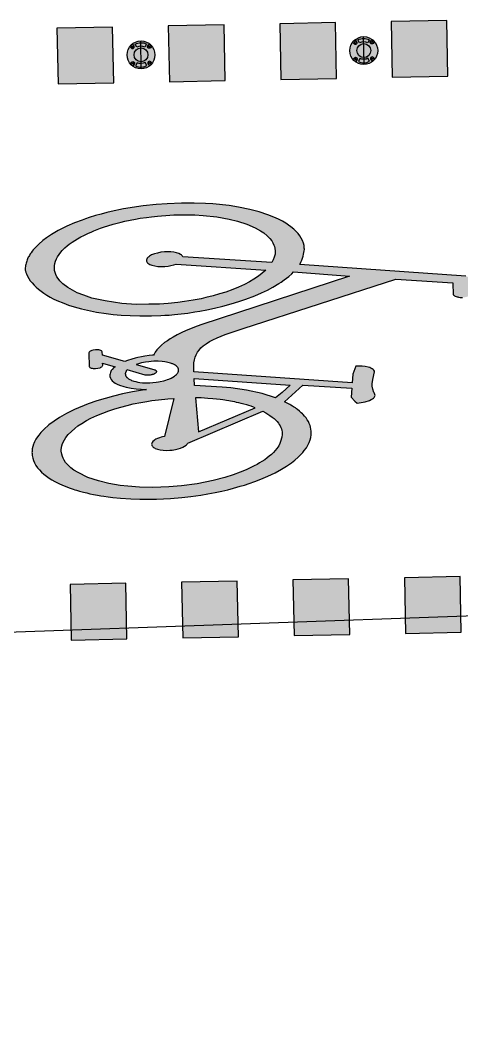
# Model space of a CAD drawing. Header units: metres. Extents: x 668617 to 675126, y 2286318 to 2293677.
# Drawn here: x 669491 to 669494.17, y 2287208.09 to 2287215.41 of the extents above; entities that cross this region are included whole.
import ezdxf

# ---------------------------------------------------------------- set-up
doc = ezdxf.new("R2010")
doc.units = ezdxf.units.M
doc.header["$MEASUREMENT"] = 0
for name, color, linetype in [('DMTG-B-CuadrosVerdes', 94, 'Continuous'), ('DMTG-M-VIALETON', 92, 'Continuous'), ('DMTG-PB-BANQUETAS', 251, 'Continuous'), ('DMTG-SH-SOLO BUS BICI', 252, 'Continuous')]:
    doc.layers.add(name, color=color, linetype=linetype)

# ---------------------------------------------------------------- blocks, each defined once
blk = doc.blocks.new('*U137')
h = blk.add_hatch(color=256)
h.dxf.hatch_style = 1
h.paths.add_polyline_path([(4.7846, 3.9931), (5.1846, 3.9931), (5.1846, 4.3931), (4.7846, 4.3931)])
h = blk.add_hatch(color=256)
h.dxf.hatch_style = 1
h.paths.add_polyline_path([(4.7846, 3.9931), (5.1846, 3.9931), (5.1846, 4.3931), (4.7846, 4.3931)])
h = blk.add_hatch(color=256)
h.dxf.hatch_style = 1
h.paths.add_polyline_path([(5.5846, 3.9931), (5.9846, 3.9931), (5.9846, 4.3931), (5.5846, 4.3931)])
h = blk.add_hatch(color=256)
h.dxf.hatch_style = 1
h.paths.add_polyline_path([(5.5846, 3.9931), (5.9846, 3.9931), (5.9846, 4.3931), (5.5846, 4.3931)])
h = blk.add_hatch(color=256)
h.dxf.hatch_style = 1
h.paths.add_polyline_path([(6.3846, 3.9931), (6.7846, 3.9931), (6.7846, 4.3931), (6.3846, 4.3931)])
h = blk.add_hatch(color=256)
h.dxf.hatch_style = 1
h.paths.add_polyline_path([(6.3846, 3.9931), (6.7846, 3.9931), (6.7846, 4.3931), (6.3846, 4.3931)])
h = blk.add_hatch(color=256)
h.dxf.hatch_style = 1
h.paths.add_polyline_path([(7.1846, 3.9931), (7.5846, 3.9931), (7.5846, 4.3931), (7.1846, 4.3931)])
h = blk.add_hatch(color=256)
h.dxf.hatch_style = 1
h.paths.add_polyline_path([(4.8, 0), (5.2, 0), (5.2, 0.4), (4.8, 0.4)])
h = blk.add_hatch(color=256)
h.dxf.hatch_style = 1
h.paths.add_polyline_path([(4.8, 0), (5.2, 0), (5.2, 0.4), (4.8, 0.4)])
h = blk.add_hatch(color=256)
h.dxf.hatch_style = 1
h.paths.add_polyline_path([(5.6, 0), (6, 0), (6, 0.4), (5.6, 0.4)])
h = blk.add_hatch(color=256)
h.dxf.hatch_style = 1
h.paths.add_polyline_path([(5.6, 0), (6, 0), (6, 0.4), (5.6, 0.4)])
h = blk.add_hatch(color=256)
h.dxf.hatch_style = 1
h.paths.add_polyline_path([(6.4, 0), (6.8, 0), (6.8, 0.4), (6.4, 0.4)])
h = blk.add_hatch(color=256)
h.dxf.hatch_style = 1
h.paths.add_polyline_path([(6.4, 0), (6.8, 0), (6.8, 0.4), (6.4, 0.4)])
h = blk.add_hatch(color=256)
h.dxf.hatch_style = 1
h.paths.add_polyline_path([(7.2, 0), (7.6, 0), (7.6, 0.4), (7.2, 0.4)])
for points in [[(4.7846, 3.9931), (5.1846, 3.9931), (5.1846, 4.3931), (4.7846, 4.3931)], [(4.7846, 3.9931), (5.1846, 3.9931), (5.1846, 4.3931), (4.7846, 4.3931)], [(5.5846, 3.9931), (5.9846, 3.9931), (5.9846, 4.3931), (5.5846, 4.3931)], [(5.5846, 3.9931), (5.9846, 3.9931), (5.9846, 4.3931), (5.5846, 4.3931)], [(6.3846, 3.9931), (6.7846, 3.9931), (6.7846, 4.3931), (6.3846, 4.3931)], [(6.3846, 3.9931), (6.7846, 3.9931), (6.7846, 4.3931), (6.3846, 4.3931)], [(7.1846, 3.9931), (7.5846, 3.9931), (7.5846, 4.3931), (7.1846, 4.3931)], [(4.8, 0), (5.2, 0), (5.2, 0.4), (4.8, 0.4)], [(4.8, 0), (5.2, 0), (5.2, 0.4), (4.8, 0.4)], [(5.6, 0), (6, 0), (6, 0.4), (5.6, 0.4)], [(5.6, 0), (6, 0), (6, 0.4), (5.6, 0.4)], [(6.4, 0), (6.8, 0), (6.8, 0.4), (6.4, 0.4)], [(6.4, 0), (6.8, 0), (6.8, 0.4), (6.4, 0.4)], [(7.2, 0), (7.6, 0), (7.6, 0.4), (7.2, 0.4)]]:
    blk.add_lwpolyline(points, close=True)
blk = doc.blocks.new('*U230')
h = blk.add_hatch(color=252)
h.dxf.hatch_style = 1
h.paths.add_polyline_path([(1.1017, 7.2687), (1.0967, 7.3341), (1.088, 7.4071), (1.0811, 7.4572), (1.0728, 7.5092), (1.064, 7.557), (1.0547, 7.6019), (1.0457, 7.6427), (1.0332, 7.691), (1.0246, 7.7223), (1.0145, 7.7564), (1.0018, 7.796), (0.9861, 7.8401), (0.966, 7.8909), (0.9429, 7.9435), (0.9184, 7.9913), (0.8977, 8.0271), (0.875, 8.0628), (0.8558, 8.0883), (0.8349, 8.1137), (0.8198, 8.1301), (0.8034, 8.1459), (0.7898, 8.1575), (0.7694, 8.1733), (0.7507, 8.185), (0.7338, 8.1939), (0.7145, 8.2015), (0.6966, 8.2067), (0.6781, 8.21), (0.6577, 8.2114), (0.6529, 8.2113), (0.6386, 8.2102), (0.6237, 8.2077), (0.6102, 8.2041), (0.5962, 8.1993), (0.5822, 8.1931), (0.5692, 8.1859), (0.5555, 8.1771), (0.5428, 8.1674), (0.5308, 8.1574), (0.5254, 8.1521), (0.5172, 8.1443), (0.5055, 8.1315), (0.4931, 8.1169), (0.4875, 8.1096), (0.4821, 8.1027), (0.4727, 8.0893), (0.468, 8.082), (0.4609, 8.071), (0.4569, 8.0643), (0.4504, 8.0535), (0.4454, 8.0446), (0.44, 8.0346), (0.4349, 8.0251), (0.3199, 8.1614), (0.3514, 8.5111), (0.4159, 8.505), (0.4449, 8.5312), (0.4598, 8.5469), (0.4525, 8.6041), (0.4435, 8.6361), (0.4379, 8.6495), (0.4336, 8.6574), (0.4281, 8.6652), (0.4228, 8.6706), (0.4182, 8.674), (0.4134, 8.6762), (0.409, 8.6771), (0.401, 8.6767), (0.3956, 8.6746), (0.3884, 8.6702), (0.3623, 8.6614), (0.3409, 8.6577), (0.3244, 8.6588), (0.2939, 8.6637), (0.2386, 8.678), (0.2353, 8.6771), (0.2281, 8.6737), (0.2216, 8.6683), (0.2161, 8.6613), (0.2117, 8.6535), (0.2075, 8.6442), (0.2042, 8.634), (0.1993, 8.6129), (0.1967, 8.5917), (0.1949, 8.5463), (0.2504, 8.5224), (0.3131, 8.5149), (0.2029, 7.3819), (0.1796, 7.3816), (0.158, 7.3821), (0.1376, 7.3842), (0.1166, 7.3882), (0.0973, 7.3937), (0.0797, 7.4011), (0.0629, 7.4107), (0.0467, 7.4228), (0.0318, 7.4372), (0.0177, 7.4541), (0.0033, 7.4747), (-0.0115, 7.5003), (-0.0233, 7.5239), (-0.0375, 7.5563), (-0.0589, 7.613), (-0.0997, 7.7454), (-0.4221, 8.8497), (-0.3824, 9.2584), (-0.2973, 9.2591), (-0.294, 9.2627), (-0.2908, 9.268), (-0.2878, 9.2736), (-0.285, 9.2797), (-0.2825, 9.2861), (-0.2811, 9.2902), (-0.2793, 9.2964), (-0.277, 9.3078), (-0.2758, 9.3246), (-0.2765, 9.3352), (-0.278, 9.3458), (-0.2795, 9.3525), (-0.2828, 9.3627), (-0.2861, 9.3708), (-0.289, 9.3766), (-0.2916, 9.3811), (-0.2954, 9.3872), (-0.2984, 9.3905), (-0.377, 9.3899), (-0.3852, 9.389), (-0.3943, 9.3872), (-0.4037, 9.3838), (-0.4125, 9.3786), (-0.4205, 9.3709), (-0.4267, 9.3603), (-0.4288, 9.3539), (-0.5457, 8.1629), (-0.5507, 8.1662), (-0.5627, 8.1728), (-0.5761, 8.1787), (-0.605, 8.1888), (-0.6201, 8.1929), (-0.6324, 8.1959), (-0.6439, 8.1981), (-0.6536, 8.1996), (-0.6562, 8.1998), (-0.6629, 8.1996), (-0.6812, 8.1979), (-0.6994, 8.1939), (-0.7173, 8.188), (-0.7345, 8.1801), (-0.7516, 8.1703), (-0.7684, 8.1583), (-0.784, 8.145), (-0.8003, 8.1292), (-0.8194, 8.1071), (-0.8315, 8.0917), (-0.8458, 8.0711), (-0.8599, 8.0485), (-0.8726, 8.0251), (-0.8866, 7.9984), (-0.91, 7.944), (-0.9314, 7.8837), (-0.9512, 7.8171), (-0.9704, 7.7355), (-0.9833, 7.6678), (-0.9984, 7.5525), (-1.0035, 7.5001), (-1.0085, 7.419), (-1.0109, 7.3279), (-1.0095, 7.2242), (-1.0065, 7.1444), (-0.9991, 7.0504), (-0.9815, 6.9098), (-0.9654, 6.82), (-0.9583, 6.7889), (-0.9488, 6.7482), (-0.9395, 6.7083), (-0.9256, 6.661), (-0.9183, 6.6357), (-0.9099, 6.6098), (-0.8905, 6.5552), (-0.8681, 6.4989), (-0.84, 6.4372), (-0.8126, 6.3878), (-0.7891, 6.3518), (-0.7706, 6.3242), (-0.7466, 6.295), (-0.7388, 6.2865), (-0.7298, 6.2766), (-0.721, 6.268), (-0.7132, 6.2603), (-0.7054, 6.2535), (-0.6968, 6.246), (-0.6852, 6.2371), (-0.6768, 6.2311), (-0.6664, 6.2245), (-0.6601, 6.2204), (-0.6533, 6.2167), (-0.6427, 6.2113), (-0.6349, 6.2079), (-0.6261, 6.2043), (-0.6195, 6.2018), (-0.6106, 6.1993), (-0.603, 6.1969), (-0.596, 6.1956), (-0.5878, 6.1939), (-0.5795, 6.1931), (-0.5724, 6.1924), (-0.5623, 6.1918), (-0.5562, 6.1929), (-0.546, 6.1959), (-0.5349, 6.1996), (-0.5187, 6.2064), (-0.5021, 6.2151), (-0.4848, 6.226), (-0.4685, 6.2381), (-0.452, 6.2519), (-0.437, 6.2665), (-0.4218, 6.2832), (-0.4067, 6.3012), (-0.3919, 6.3211), (-0.3776, 6.3427), (-0.364, 6.3649), (-0.3513, 6.3874), (-0.3384, 6.4127), (-0.3162, 6.4619), (-0.3027, 6.4963), (-0.2891, 6.5359), (-0.2725, 6.5879), (-0.2561, 6.6527), (-0.2469, 6.6955), (-0.2339, 6.7647), (-0.2263, 6.8139), (-0.22, 6.8718), (-0.2138, 6.9365), (-0.2104, 7.0057), (-0.2079, 7.0887), (-0.208, 7.1559), (-0.2091, 7.185), (-0.2101, 7.2153), (-0.2124, 7.254), (-0.2164, 7.3019), (-0.2208, 7.3494), (-0.2277, 7.4013), (-0.232, 7.4364), (-0.2404, 7.487), (-0.25, 7.542), (-0.2625, 7.603), (-0.2774, 7.6636), (-0.2926, 7.719), (-0.3083, 7.7692), (-0.3307, 7.8336), (-0.3499, 7.8826), (-0.369, 7.9258), (-0.3882, 7.9645), (-0.4137, 8.0101), (-0.423, 8.0254), (-0.4382, 8.0483), (-0.4627, 8.082), (-0.4814, 8.1038), (-0.4938, 8.117), (-0.4525, 8.5178), (-0.1337, 7.4402), (-0.1181, 7.3957), (-0.1072, 7.3663), (-0.0948, 7.3344), (-0.0795, 7.2983), (-0.066, 7.2687), (-0.0516, 7.2403), (-0.0394, 7.2184), (-0.0268, 7.1978), (-0.0131, 7.1764), (0.0039, 7.1545), (0.0196, 7.1373), (0.0365, 7.1207), (0.0538, 7.1078), (0.0665, 7.1004), (0.0748, 7.0961), (0.0752, 7.088), (0.0769, 7.0636), (0.0805, 7.0332), (0.0831, 7.0095), (0.088, 6.9818), (0.0916, 6.9636), (0.0975, 6.9382), (0.1064, 6.908), (0.1133, 6.8878), (0.0644, 6.7282), (0.0401, 6.7279), (0.0392, 6.7277), (0.0356, 6.7255), (0.0324, 6.7218), (0.0296, 6.717), (0.0273, 6.7111), (0.0256, 6.7043), (0.0244, 6.6965), (0.0239, 6.679), (0.0262, 6.6621), (0.0282, 6.6547), (0.0308, 6.6477), (0.0336, 6.6422), (0.037, 6.6371), (0.0405, 6.6338), (0.0441, 6.6316), (0.0461, 6.6311), (0.0472, 6.631), (0.1425, 6.6318), (0.1453, 6.633), (0.1487, 6.6361), (0.1516, 6.6405), (0.1541, 6.6459), (0.1562, 6.6526), (0.1577, 6.6598), (0.1589, 6.6764), (0.1571, 6.6939), (0.1532, 6.7089), (0.1503, 6.7155), (0.1472, 6.7208), (0.1438, 6.7247), (0.1401, 6.7274), (0.1363, 6.7286), (0.1353, 6.7287), (0.1214, 6.7286), (0.1491, 6.8172), (0.1558, 6.8087), (0.1694, 6.7948), (0.1768, 6.7892), (0.1836, 6.7851), (0.1906, 6.7819), (0.1985, 6.7794), (0.2062, 6.778), (0.2097, 6.7779), (0.2121, 6.7779), (0.2183, 6.7783), (0.2299, 6.7811), (0.2407, 6.7865), (0.2507, 6.7941), (0.2596, 6.8038), (0.2679, 6.8153), (0.2754, 6.8285), (0.2826, 6.8439), (0.294, 6.8761), (0.2986, 6.8929), (0.3063, 6.9277), (0.3121, 6.9643), (0.316, 6.9985), (0.3176, 7.0147), (0.3185, 7.025), (0.3194, 7.0391), (0.3268, 6.9804), (0.3332, 6.9378), (0.3466, 6.8647), (0.3595, 6.7999), (0.3742, 6.7386), (0.3908, 6.6794), (0.4112, 6.6156), (0.4479, 6.5173), (0.4744, 6.4595), (0.5017, 6.4076), (0.5264, 6.3679), (0.5539, 6.3289), (0.5842, 6.292), (0.6064, 6.2711), (0.625, 6.2547), (0.6376, 6.2447), (0.6527, 6.2346), (0.6579, 6.2313), (0.6716, 6.2239), (0.6831, 6.2187), (0.6893, 6.2159), (0.7048, 6.2106), (0.7224, 6.2061), (0.7397, 6.2038), (0.7483, 6.2032), (0.7559, 6.2032), (0.7616, 6.2034), (0.7698, 6.2041), (0.7883, 6.207), (0.8061, 6.2122), (0.8232, 6.2189), (0.841, 6.2282), (0.8589, 6.24), (0.8749, 6.2526), (0.8904, 6.2668), (0.9057, 6.2829), (0.9212, 6.3015), (0.9359, 6.3214), (0.9479, 6.3396), (0.9638, 6.3661), (0.9763, 6.3896), (0.989, 6.4154), (1.0024, 6.4462), (1.0092, 6.4634), (1.0146, 6.4773), (1.0199, 6.492), (1.0241, 6.5037), (1.0283, 6.516), (1.035, 6.5368), (1.0435, 6.5657), (1.0496, 6.5876), (1.0556, 6.6107), (1.0615, 6.6365), (1.0678, 6.6647), (1.0725, 6.6876), (1.0768, 6.7104), (1.0818, 6.74), (1.087, 6.7734), (1.0942, 6.8283), (1.1013, 6.903), (1.1058, 6.9683), (1.1078, 7.0381), (1.1088, 7.0883), (1.1064, 7.187)])
h.paths.add_polyline_path([(0.6592, 7.1569), (0.662, 7.1429), (0.6644, 7.1337), (0.6679, 7.1211), (0.6729, 7.1071), (0.6787, 7.0944), (0.683, 7.0873), (0.6862, 7.0821), (0.6933, 7.0736), (0.7011, 7.0675), (0.7088, 7.0643), (0.713, 7.0635), (0.7178, 7.064), (0.7226, 7.0655), (0.7272, 7.0683), (0.7316, 7.072), (0.7357, 7.0766), (0.7397, 7.0823), (0.7433, 7.089), (0.7497, 7.1048), (0.7546, 7.1231), (0.7582, 7.1446), (0.7599, 7.1673), (0.7599, 7.1922), (0.7588, 7.2104), (0.7557, 7.2337), (0.7518, 7.2528), (0.7467, 7.2707), (0.7409, 7.2863), (0.7342, 7.2996), (0.727, 7.3106), (0.7189, 7.319), (0.7136, 7.323), (0.4991, 7.8683), (0.5113, 7.8893), (0.5306, 7.9183), (0.5425, 7.9336), (0.5543, 7.9476), (0.5657, 7.9592), (0.5764, 7.9688), (0.5872, 7.9774), (0.5971, 7.984), (0.6084, 7.99), (0.6186, 7.9946), (0.6292, 7.9981), (0.6403, 8.0008), (0.6509, 8.0023), (0.6628, 8.0024), (0.6706, 8.0017), (0.6879, 7.9991), (0.6965, 7.9971), (0.7124, 7.9927), (0.7331, 7.9841), (0.7499, 7.9753), (0.7704, 7.9603), (0.7844, 7.9479), (0.7971, 7.9357), (0.8103, 7.9208), (0.8232, 7.9055), (0.8348, 7.8895), (0.8473, 7.8718), (0.86, 7.8508), (0.8695, 7.8346), (0.8794, 7.8167), (0.89, 7.795), (0.9014, 7.7707), (0.9167, 7.7361), (0.9324, 7.6935), (0.9492, 7.6431), (0.9664, 7.5819), (0.9861, 7.4973), (1.0053, 7.3819), (1.0179, 7.2704), (1.023, 7.1776), (1.0241, 7.0635), (1.018, 6.9667), (1.0099, 6.8842), (1.0015, 6.8289), (0.986, 6.7493), (0.9638, 6.6758), (0.9384, 6.5988), (0.9012, 6.5299), (0.8826, 6.5008), (0.8656, 6.4789), (0.844, 6.4568), (0.8259, 6.4424), (0.8091, 6.4321), (0.7946, 6.4246), (0.7821, 6.4202), (0.7668, 6.4159), (0.745, 6.414), (0.7342, 6.4141), (0.7186, 6.4163), (0.7055, 6.4189), (0.6905, 6.4242), (0.6626, 6.4387), (0.6477, 6.449), (0.627, 6.4664), (0.6043, 6.49), (0.5845, 6.5144), (0.567, 6.5386), (0.5491, 6.5664), (0.5297, 6.6021), (0.5144, 6.6327), (0.496, 6.6756), (0.4796, 6.7186), (0.4646, 6.7642), (0.4515, 6.8076), (0.4401, 6.8502), (0.4294, 6.8963), (0.4206, 6.9395), (0.4111, 6.9953), (0.4044, 7.0387), (0.4001, 7.0744), (0.3961, 7.1212), (0.3904, 7.1903), (0.3884, 7.2316)], flags=16)
h.paths.add_polyline_path([(0.3893, 7.3887), (0.3913, 7.4285), (0.3954, 7.4762), (0.3993, 7.5126), (0.4025, 7.5382), (0.4064, 7.5647), (0.4093, 7.5837), (0.4115, 7.5968), (0.4141, 7.6099), (0.417, 7.6255), (0.4197, 7.6389), (0.423, 7.6532), (0.4264, 7.6686), (0.4298, 7.6817), (0.4341, 7.6983), (0.4383, 7.7151), (0.4442, 7.7339), (0.4506, 7.7537), (0.4555, 7.7696), (0.4612, 7.7849), (0.4678, 7.8012), (0.4731, 7.8142), (0.6342, 7.4022)], flags=16)
h.paths.add_polyline_path([(0.3008, 7.3842), (0.2502, 7.3819), (0.3164, 8.0701), (0.3687, 8.0103), (0.4065, 7.9618), (0.3723, 7.8679), (0.345, 7.755), (0.3242, 7.6435), (0.3172, 7.5818)], flags=16)
h.paths.add_polyline_path([(0.2526, 7.1895), (0.2563, 7.1774), (0.26, 7.1632), (0.2654, 7.1376), (0.2674, 7.1254), (0.2693, 7.1097), (0.2712, 7.0858), (0.2719, 7.0633), (0.2719, 7.048), (0.2702, 7.0161), (0.2695, 7.0103), (0.267, 6.9923), (0.2641, 6.9764), (0.2608, 6.9623), (0.2571, 6.9497), (0.2545, 6.9423), (0.2508, 6.933), (0.2479, 6.9268), (0.2445, 6.9201), (0.2385, 6.9106), (0.2326, 6.9032), (0.2265, 6.8975), (0.2232, 6.8952), (0.2204, 6.8932), (0.2139, 6.8904), (0.2075, 6.889), (0.1998, 6.889), (0.1924, 6.8908), (0.1858, 6.8941), (0.18, 6.898), (0.1754, 6.9021), (0.2154, 7.0312), (0.2161, 7.0348), (0.2167, 7.039), (0.2171, 7.0433), (0.2173, 7.0471), (0.2174, 7.0541), (0.2171, 7.0601), (0.217, 7.0632), (0.2164, 7.0678), (0.2156, 7.0732), (0.2146, 7.0784), (0.2138, 7.082), (0.2131, 7.0848), (0.2119, 7.0886), (0.2105, 7.0925), (0.2095, 7.0951), (0.2077, 7.099), (0.2062, 7.1018), (0.2042, 7.1049), (0.2021, 7.1074), (0.2005, 7.109), (0.1991, 7.1101), (0.1983, 7.1107), (0.1975, 7.1112), (0.1968, 7.1115), (0.1963, 7.1118), (0.1957, 7.112), (0.195, 7.1123), (0.1946, 7.1124), (0.1941, 7.1125), (0.1934, 7.1126), (0.1928, 7.1127), (0.1921, 7.1127), (0.1912, 7.1126), (0.1906, 7.1125), (0.1897, 7.1122), (0.1887, 7.1118), (0.1877, 7.1113), (0.1868, 7.1107), (0.1859, 7.11), (0.1851, 7.1092), (0.184, 7.108), (0.183, 7.1067), (0.1822, 7.1053), (0.1811, 7.1034), (0.1802, 7.1014), (0.1793, 7.0992), (0.1779, 7.095), (0.1385, 6.9688), (0.1334, 6.9856), (0.1279, 7.008), (0.123, 7.0362), (0.1201, 7.06), (0.1188, 7.0781), (0.1181, 7.0962), (0.1189, 7.128), (0.1213, 7.1565), (0.124, 7.1746), (0.1267, 7.1882), (0.1317, 7.2069), (0.1345, 7.2156), (0.1374, 7.2231), (0.1394, 7.2281), (0.1428, 7.2354), (0.1471, 7.2435), (0.1513, 7.2498), (0.1579, 7.2583), (0.1642, 7.2638), (0.1703, 7.2679), (0.1771, 7.2708), (0.1853, 7.2723), (0.1935, 7.2712), (0.2005, 7.2686), (0.2068, 7.265), (0.2128, 7.2602), (0.2175, 7.2556), (0.2224, 7.2501), (0.2283, 7.2422), (0.2362, 7.229), (0.2425, 7.2163), (0.2486, 7.2009)], flags=16)
h.paths.add_polyline_path([(-0.2931, 7.2113), (-0.2914, 7.149), (-0.2914, 7.071), (-0.2938, 6.9821), (-0.3029, 6.8795), (-0.3254, 6.7592), (-0.3481, 6.6653), (-0.3696, 6.607), (-0.3896, 6.5602), (-0.4275, 6.4942), (-0.455, 6.4597), (-0.477, 6.439), (-0.4943, 6.4264), (-0.5073, 6.4184), (-0.5234, 6.4111), (-0.539, 6.4058), (-0.554, 6.4029), (-0.5713, 6.4017), (-0.5879, 6.4031), (-0.6028, 6.4057), (-0.6203, 6.4113), (-0.6356, 6.4181), (-0.6514, 6.4269), (-0.6683, 6.4383), (-0.6829, 6.4504), (-0.6951, 6.4616), (-0.7061, 6.4736), (-0.7131, 6.4813), (-0.7268, 6.4979), (-0.7383, 6.5135), (-0.7519, 6.5336), (-0.7651, 6.5546), (-0.7754, 6.5727), (-0.7822, 6.5854), (-0.7893, 6.5989), (-0.7993, 6.6201), (-0.8053, 6.633), (-0.8142, 6.6531), (-0.8216, 6.672), (-0.8301, 6.693), (-0.8383, 6.7158), (-0.8466, 6.7413), (-0.8558, 6.7705), (-0.8627, 6.7943), (-0.8729, 6.8324), (-0.88, 6.8616), (-0.8865, 6.8911), (-0.892, 6.9174), (-0.899, 6.9553), (-0.9052, 6.9933), (-0.9102, 7.0277), (-0.9156, 7.0729), (-0.9191, 7.1082), (-0.9226, 7.1512), (-0.9244, 7.1818), (-0.9259, 7.2113), (-0.9275, 7.2692), (-0.9269, 7.3473), (-0.9234, 7.4198), (-0.9178, 7.4813), (-0.9049, 7.5769), (-0.8865, 7.6661), (-0.8702, 7.7263), (-0.8463, 7.7921), (-0.8185, 7.8521), (-0.7954, 7.889), (-0.7799, 7.9114), (-0.7585, 7.9357), (-0.7393, 7.9533), (-0.721, 7.9668), (-0.7065, 7.9748), (-0.6903, 7.9812), (-0.6801, 7.9849), (-0.6696, 7.9871), (-0.647, 7.99), (-0.6251, 7.9879), (-0.6031, 7.9823), (-0.5842, 7.9746), (-0.5652, 7.9632), (-0.626, 7.3255), (-0.6308, 7.3232), (-0.6351, 7.32), (-0.639, 7.3159), (-0.6433, 7.3105), (-0.6504, 7.2977), (-0.6559, 7.2818), (-0.6606, 7.2631), (-0.6638, 7.2417), (-0.6652, 7.2199), (-0.6646, 7.1946), (-0.6623, 7.1687), (-0.6578, 7.1439), (-0.6524, 7.1223), (-0.6447, 7.1022), (-0.6406, 7.0938), (-0.6364, 7.0867), (-0.6322, 7.0806), (-0.63, 7.0778), (-0.6268, 7.0743), (-0.622, 7.07), (-0.6166, 7.0666), (-0.6114, 7.0647), (-0.606, 7.064), (-0.6007, 7.0647), (-0.5958, 7.0665), (-0.5909, 7.0697), (-0.5863, 7.074), (-0.5818, 7.0798), (-0.5778, 7.0865), (-0.5741, 7.0941), (-0.5709, 7.1024), (-0.5654, 7.1221), (-0.5617, 7.1444), (-0.5598, 7.1692), (-0.56, 7.1954), (-0.5619, 7.2181), (-0.565, 7.2389), (-0.5695, 7.2584), (-0.575, 7.2761), (-0.5126, 7.9184), (-0.4909, 7.8927), (-0.4708, 7.8651), (-0.4498, 7.8315), (-0.4328, 7.8002), (-0.4148, 7.7621), (-0.3956, 7.7183), (-0.3805, 7.6773), (-0.3636, 7.6268), (-0.3514, 7.5818), (-0.3394, 7.5362), (-0.328, 7.4837), (-0.3212, 7.4498), (-0.3114, 7.39), (-0.3039, 7.3291), (-0.2985, 7.2794)], flags=16)
for points in [[(0.2029, 7.3819), (0.1796, 7.3816), (0.158, 7.3821), (0.1376, 7.3842), (0.1166, 7.3882), (0.0973, 7.3937), (0.0797, 7.4011), (0.0629, 7.4107), (0.0467, 7.4228), (0.0318, 7.4372), (0.0177, 7.4541), (0.0033, 7.4747), (-0.0115, 7.5003), (-0.0233, 7.5239), (-0.0375, 7.5563), (-0.0589, 7.613), (-0.0997, 7.7454), (-0.4221, 8.8497), (-0.3824, 9.2584), (-0.2973, 9.2591), (-0.294, 9.2627), (-0.2908, 9.268), (-0.2878, 9.2736), (-0.285, 9.2797), (-0.2825, 9.2861), (-0.2811, 9.2902), (-0.2793, 9.2964), (-0.277, 9.3078), (-0.2758, 9.3246)], [(-0.4288, 9.3539), (-0.5457, 8.1629), (-0.5507, 8.1662), (-0.5627, 8.1728), (-0.5761, 8.1787), (-0.605, 8.1888), (-0.6201, 8.1929), (-0.6324, 8.1959), (-0.6439, 8.1981), (-0.6536, 8.1996), (-0.6562, 8.1998), (-0.6629, 8.1996), (-0.6812, 8.1979), (-0.6994, 8.1939), (-0.7173, 8.188), (-0.7345, 8.1801), (-0.7516, 8.1703), (-0.7684, 8.1583), (-0.784, 8.145), (-0.8003, 8.1292), (-0.8194, 8.1071), (-0.8315, 8.0917), (-0.8458, 8.0711), (-0.8599, 8.0485), (-0.8726, 8.0251), (-0.8866, 7.9984), (-0.91, 7.944), (-0.9314, 7.8837), (-0.9512, 7.8171), (-0.9704, 7.7355), (-0.9833, 7.6678), (-0.9984, 7.5525), (-1.0035, 7.5001), (-1.0085, 7.419), (-1.0109, 7.3279), (-1.0095, 7.2242), (-1.0065, 7.1444), (-0.9991, 7.0504), (-0.9815, 6.9098), (-0.9654, 6.82), (-0.9583, 6.7889), (-0.9488, 6.7482), (-0.9395, 6.7083), (-0.9256, 6.661), (-0.9183, 6.6357), (-0.9099, 6.6098), (-0.8905, 6.5552), (-0.8681, 6.4989), (-0.84, 6.4372), (-0.8126, 6.3878), (-0.7891, 6.3518), (-0.7706, 6.3242), (-0.7466, 6.295), (-0.7388, 6.2865), (-0.7298, 6.2766), (-0.721, 6.268), (-0.7132, 6.2603), (-0.7054, 6.2535), (-0.6968, 6.246), (-0.6852, 6.2371), (-0.6768, 6.2311), (-0.6664, 6.2245), (-0.6601, 6.2204), (-0.6533, 6.2167), (-0.6427, 6.2113), (-0.6349, 6.2079), (-0.6261, 6.2043), (-0.6195, 6.2018), (-0.6106, 6.1993), (-0.603, 6.1969), (-0.596, 6.1956), (-0.5878, 6.1939), (-0.5795, 6.1931), (-0.5724, 6.1924), (-0.5623, 6.1918), (-0.5562, 6.1929), (-0.546, 6.1959), (-0.5349, 6.1996), (-0.5187, 6.2064), (-0.5021, 6.2151), (-0.4848, 6.226), (-0.4685, 6.2381), (-0.452, 6.2519), (-0.437, 6.2665), (-0.4218, 6.2832), (-0.4067, 6.3012), (-0.3919, 6.3211), (-0.3776, 6.3427), (-0.364, 6.3649), (-0.3513, 6.3874), (-0.3384, 6.4127), (-0.3162, 6.4619), (-0.3027, 6.4963), (-0.2891, 6.5359), (-0.2725, 6.5879), (-0.2561, 6.6527), (-0.2469, 6.6955), (-0.2339, 6.7647), (-0.2263, 6.8139), (-0.22, 6.8718), (-0.2138, 6.9365), (-0.2104, 7.0057), (-0.2079, 7.0887), (-0.208, 7.1559), (-0.2091, 7.185), (-0.2101, 7.2153), (-0.2124, 7.254), (-0.2164, 7.3019), (-0.2208, 7.3494), (-0.2277, 7.4013), (-0.232, 7.4364), (-0.2404, 7.487), (-0.25, 7.542), (-0.2625, 7.603), (-0.2774, 7.6636), (-0.2926, 7.719), (-0.3083, 7.7692), (-0.3307, 7.8336), (-0.3499, 7.8826), (-0.369, 7.9258), (-0.3882, 7.9645), (-0.4137, 8.0101), (-0.423, 8.0254), (-0.4382, 8.0483), (-0.4627, 8.082), (-0.4814, 8.1038), (-0.4938, 8.117), (-0.4525, 8.5178), (-0.1337, 7.4402), (-0.1181, 7.3957), (-0.1072, 7.3663), (-0.0948, 7.3344), (-0.0795, 7.2983), (-0.066, 7.2687), (-0.0516, 7.2403), (-0.0394, 7.2184), (-0.0268, 7.1978), (-0.0131, 7.1764), (0.0039, 7.1545), (0.0196, 7.1373), (0.0365, 7.1207), (0.0538, 7.1078), (0.0665, 7.1004), (0.0748, 7.0961), (0.0752, 7.088), (0.0769, 7.0636), (0.0805, 7.0332), (0.0831, 7.0095), (0.088, 6.9818), (0.0916, 6.9636), (0.0975, 6.9382), (0.1064, 6.908), (0.1133, 6.8878), (0.0644, 6.7282), (0.0401, 6.7279), (0.0392, 6.7277), (0.0356, 6.7255), (0.0324, 6.7218), (0.0296, 6.717), (0.0273, 6.7111), (0.0256, 6.7043), (0.0244, 6.6965), (0.0239, 6.679), (0.0262, 6.6621), (0.0282, 6.6547), (0.0308, 6.6477), (0.0336, 6.6422), (0.037, 6.6371), (0.0405, 6.6338), (0.0441, 6.6316), (0.0461, 6.6311), (0.0472, 6.631), (0.1425, 6.6318), (0.1453, 6.633), (0.1487, 6.6361), (0.1516, 6.6405), (0.1541, 6.6459), (0.1562, 6.6526), (0.1577, 6.6598), (0.1589, 6.6764), (0.1571, 6.6939), (0.1532, 6.7089), (0.1503, 6.7155), (0.1472, 6.7208), (0.1438, 6.7247), (0.1401, 6.7274), (0.1363, 6.7286), (0.1353, 6.7287), (0.1214, 6.7286), (0.1491, 6.8172), (0.1558, 6.8087), (0.1694, 6.7948), (0.1768, 6.7892), (0.1836, 6.7851), (0.1906, 6.7819), (0.1985, 6.7794), (0.2062, 6.778), (0.2097, 6.7779), (0.2121, 6.7779), (0.2183, 6.7783), (0.2299, 6.7811), (0.2407, 6.7865), (0.2507, 6.7941), (0.2596, 6.8038), (0.2679, 6.8153), (0.2754, 6.8285), (0.2826, 6.8439), (0.294, 6.8761), (0.2986, 6.8929), (0.3063, 6.9277), (0.3121, 6.9643), (0.316, 6.9985), (0.3176, 7.0147), (0.3185, 7.025), (0.3194, 7.0391), (0.3268, 6.9804), (0.3332, 6.9378), (0.3466, 6.8647), (0.3595, 6.7999), (0.3742, 6.7386), (0.3908, 6.6794), (0.4112, 6.6156), (0.4479, 6.5173), (0.4744, 6.4595), (0.5017, 6.4076), (0.5264, 6.3679), (0.5539, 6.3289), (0.5842, 6.292), (0.6064, 6.2711), (0.625, 6.2547), (0.6376, 6.2447), (0.6527, 6.2346), (0.6579, 6.2313), (0.6716, 6.2239), (0.6831, 6.2187), (0.6893, 6.2159), (0.7048, 6.2106), (0.7224, 6.2061), (0.7397, 6.2038), (0.7483, 6.2032), (0.7559, 6.2032), (0.7616, 6.2034), (0.7698, 6.2041), (0.7883, 6.207), (0.8061, 6.2122), (0.8232, 6.2189), (0.841, 6.2282), (0.8589, 6.24), (0.8749, 6.2526), (0.8904, 6.2668), (0.9057, 6.2829), (0.9212, 6.3015), (0.9359, 6.3214), (0.9479, 6.3396), (0.9605, 6.3606), (0.9637, 6.3659), (0.9763, 6.3896), (0.989, 6.4154), (1.0024, 6.4462), (1.0092, 6.4634), (1.0146, 6.4773), (1.0199, 6.492), (1.0241, 6.5037), (1.0283, 6.516), (1.035, 6.5368), (1.0435, 6.5657), (1.0496, 6.5876), (1.0556, 6.6107), (1.0615, 6.6365), (1.0678, 6.6647), (1.0725, 6.6876), (1.0768, 6.7104), (1.0818, 6.74), (1.087, 6.7734), (1.0942, 6.8283), (1.1013, 6.903), (1.1058, 6.9683), (1.1078, 7.0381), (1.1088, 7.0883), (1.1064, 7.187), (1.1017, 7.2687), (1.0967, 7.3341), (1.088, 7.4071), (1.0811, 7.4572), (1.0728, 7.5092), (1.064, 7.557), (1.0547, 7.6019), (1.0457, 7.6427), (1.0332, 7.691), (1.0246, 7.7223), (1.0145, 7.7564), (1.0018, 7.796), (0.9861, 7.8401), (0.966, 7.8909), (0.9429, 7.9435), (0.9184, 7.9913), (0.8977, 8.0271), (0.875, 8.0628), (0.8558, 8.0883), (0.8349, 8.1137), (0.8198, 8.1301), (0.8034, 8.1459), (0.7898, 8.1575), (0.7694, 8.1733), (0.7507, 8.185), (0.7338, 8.1939), (0.7145, 8.2015), (0.6966, 8.2067), (0.6781, 8.21), (0.6577, 8.2114), (0.6529, 8.2113), (0.6386, 8.2102), (0.6237, 8.2077), (0.6102, 8.2041), (0.5962, 8.1993), (0.5822, 8.1931), (0.5692, 8.1859), (0.5555, 8.1771), (0.5428, 8.1674), (0.5308, 8.1574), (0.5254, 8.1521), (0.5172, 8.1443), (0.5055, 8.1315), (0.4931, 8.1169), (0.4875, 8.1096), (0.4821, 8.1027), (0.4727, 8.0893), (0.468, 8.082), (0.4609, 8.071), (0.4569, 8.0643), (0.4504, 8.0535), (0.4454, 8.0446), (0.44, 8.0346), (0.4349, 8.0251), (0.3199, 8.1614), (0.3514, 8.5111), (0.4159, 8.505), (0.4449, 8.5312), (0.4598, 8.5469), (0.4525, 8.6041), (0.4435, 8.6361), (0.4379, 8.6495), (0.4336, 8.6574), (0.4281, 8.6652), (0.4228, 8.6706), (0.4182, 8.674), (0.4134, 8.6762), (0.409, 8.6771), (0.401, 8.6767), (0.3956, 8.6746), (0.393, 8.673), (0.3875, 8.6699), (0.3623, 8.6614), (0.3409, 8.6577), (0.3244, 8.6588), (0.2939, 8.6637), (0.2386, 8.678), (0.2353, 8.6771), (0.2281, 8.6737), (0.2216, 8.6683), (0.2161, 8.6613), (0.2117, 8.6535), (0.2075, 8.6442), (0.2042, 8.634), (0.1993, 8.6129), (0.1967, 8.5917), (0.1949, 8.5463), (0.2504, 8.5224), (0.3131, 8.5149), (0.2029, 7.3819)], [(-0.4586, 9.0506), (-0.4586, 9.0506)], [(0.2502, 7.3819), (0.3164, 8.0701), (0.3687, 8.0103), (0.4065, 7.9618), (0.3723, 7.8679), (0.345, 7.755), (0.3242, 7.6435), (0.3172, 7.5818), (0.3008, 7.3842), (0.2502, 7.3819)], [(-0.5652, 7.9632), (-0.626, 7.3255), (-0.6308, 7.3232), (-0.6351, 7.32), (-0.639, 7.3159), (-0.6433, 7.3105), (-0.6504, 7.2977), (-0.6559, 7.2818), (-0.6606, 7.2631), (-0.6638, 7.2417), (-0.6652, 7.2199), (-0.6646, 7.1946), (-0.6623, 7.1687), (-0.6578, 7.1439), (-0.6524, 7.1223), (-0.6447, 7.1022), (-0.6406, 7.0938), (-0.6364, 7.0867), (-0.6322, 7.0806), (-0.63, 7.0778), (-0.6268, 7.0743), (-0.622, 7.07), (-0.6166, 7.0666), (-0.6114, 7.0647), (-0.606, 7.064), (-0.6007, 7.0647), (-0.5958, 7.0665), (-0.5909, 7.0697), (-0.5863, 7.074), (-0.5818, 7.0798), (-0.5778, 7.0865), (-0.5741, 7.0941), (-0.5709, 7.1024), (-0.5654, 7.1221), (-0.5617, 7.1444), (-0.5598, 7.1692), (-0.56, 7.1954), (-0.5619, 7.2181), (-0.565, 7.2389), (-0.5695, 7.2584), (-0.575, 7.2761), (-0.5126, 7.9184), (-0.4909, 7.8927), (-0.4708, 7.8651), (-0.4498, 7.8315), (-0.4328, 7.8002), (-0.4148, 7.7621), (-0.3956, 7.7183), (-0.3805, 7.6773), (-0.3636, 7.6268), (-0.3514, 7.5818), (-0.3394, 7.5362), (-0.328, 7.4837), (-0.3212, 7.4498), (-0.3114, 7.39), (-0.3039, 7.3291), (-0.2985, 7.2794), (-0.2931, 7.2113), (-0.2914, 7.149), (-0.2914, 7.071), (-0.2938, 6.9821), (-0.3029, 6.8795), (-0.3254, 6.7592), (-0.3481, 6.6653), (-0.3696, 6.607), (-0.3896, 6.5602), (-0.4275, 6.4942), (-0.455, 6.4597), (-0.477, 6.439), (-0.4943, 6.4264), (-0.5073, 6.4184), (-0.5234, 6.4111), (-0.539, 6.4058), (-0.554, 6.4029), (-0.5713, 6.4017), (-0.5879, 6.4031), (-0.6028, 6.4057), (-0.6203, 6.4113), (-0.6356, 6.4181), (-0.6514, 6.4269), (-0.6683, 6.4383), (-0.6829, 6.4504), (-0.6951, 6.4616), (-0.7061, 6.4736), (-0.7131, 6.4813), (-0.7268, 6.4979), (-0.7383, 6.5135), (-0.7519, 6.5336), (-0.7651, 6.5546), (-0.7754, 6.5727), (-0.7822, 6.5854), (-0.7893, 6.5989), (-0.7993, 6.6201), (-0.8053, 6.633), (-0.8142, 6.6531), (-0.8216, 6.672), (-0.8301, 6.693), (-0.8383, 6.7158), (-0.8466, 6.7413), (-0.8558, 6.7705), (-0.8627, 6.7943), (-0.8729, 6.8324), (-0.88, 6.8616), (-0.8865, 6.8911), (-0.892, 6.9174), (-0.899, 6.9553), (-0.9052, 6.9933), (-0.9102, 7.0277), (-0.9156, 7.0729), (-0.9191, 7.1082), (-0.9226, 7.1512), (-0.9244, 7.1818), (-0.9259, 7.2113), (-0.9275, 7.2692), (-0.9269, 7.3473), (-0.9234, 7.4198), (-0.9178, 7.4813), (-0.9049, 7.5769), (-0.8865, 7.6661), (-0.8702, 7.7263), (-0.8463, 7.7921), (-0.8185, 7.8521), (-0.7954, 7.889), (-0.7799, 7.9114), (-0.7585, 7.9357), (-0.7393, 7.9533), (-0.721, 7.9668), (-0.7065, 7.9748), (-0.6903, 7.9812), (-0.6801, 7.9849), (-0.6696, 7.9871), (-0.647, 7.99), (-0.6251, 7.9879), (-0.6031, 7.9823), (-0.5842, 7.9746), (-0.5652, 7.9632)], [(0.3884, 7.2316), (0.659, 7.1569), (0.6596, 7.1552), (0.662, 7.1429), (0.6644, 7.1337), (0.6679, 7.1211), (0.6729, 7.1071), (0.6787, 7.0944), (0.683, 7.0873), (0.6862, 7.0821), (0.6933, 7.0736), (0.7011, 7.0675), (0.7088, 7.0643), (0.713, 7.0635), (0.7178, 7.064), (0.7226, 7.0655), (0.7272, 7.0683), (0.7316, 7.072), (0.7357, 7.0766), (0.7397, 7.0823), (0.7433, 7.089), (0.7497, 7.1048), (0.7546, 7.1231), (0.7582, 7.1446), (0.7599, 7.1673), (0.7599, 7.1922), (0.7588, 7.2104), (0.7557, 7.2337), (0.7518, 7.2528), (0.7467, 7.2707), (0.7409, 7.2863), (0.7342, 7.2996), (0.727, 7.3106), (0.7189, 7.319), (0.7151, 7.3218), (0.7132, 7.324), (0.4995, 7.8675), (0.4995, 7.8689), (0.5113, 7.8893), (0.5306, 7.9183), (0.5425, 7.9336), (0.5543, 7.9476), (0.5657, 7.9592), (0.5764, 7.9688), (0.5872, 7.9774), (0.5971, 7.984), (0.6084, 7.99), (0.6186, 7.9946), (0.6292, 7.9981), (0.6403, 8.0008), (0.6509, 8.0023), (0.6628, 8.0024), (0.6706, 8.0017), (0.6879, 7.9991), (0.6965, 7.9971), (0.7124, 7.9927), (0.7331, 7.9841), (0.7499, 7.9753), (0.7704, 7.9603), (0.7844, 7.9479), (0.7971, 7.9357), (0.8103, 7.9208), (0.8232, 7.9055), (0.8348, 7.8895), (0.8473, 7.8718), (0.86, 7.8508), (0.8695, 7.8346), (0.8794, 7.8167), (0.89, 7.795), (0.9014, 7.7707), (0.9167, 7.7361), (0.9324, 7.6935), (0.9492, 7.6431), (0.9664, 7.5819), (0.9861, 7.4973), (1.0053, 7.3819), (1.0179, 7.2704), (1.023, 7.1776), (1.0241, 7.0635), (1.018, 6.9667), (1.0099, 6.8842), (1.0015, 6.8289), (0.986, 6.7493), (0.9638, 6.6758), (0.9384, 6.5988), (0.9012, 6.5299), (0.8826, 6.5008), (0.8656, 6.4789), (0.844, 6.4568), (0.8259, 6.4424), (0.8091, 6.4321), (0.7946, 6.4246), (0.7821, 6.4202), (0.7668, 6.4159), (0.745, 6.414), (0.7342, 6.4141), (0.7186, 6.4163), (0.7055, 6.4189), (0.6905, 6.4242), (0.6626, 6.4387), (0.6477, 6.449), (0.627, 6.4664), (0.6043, 6.49), (0.5845, 6.5144), (0.567, 6.5386), (0.5491, 6.5664), (0.5297, 6.6021), (0.5144, 6.6327), (0.496, 6.6756), (0.4796, 6.7186), (0.4646, 6.7642), (0.4515, 6.8076), (0.4401, 6.8502), (0.4294, 6.8963), (0.4206, 6.9395), (0.4111, 6.9953), (0.4044, 7.0387), (0.4001, 7.0744), (0.3961, 7.1212), (0.3904, 7.1903), (0.3884, 7.2316)], [(0.3893, 7.3887), (0.6342, 7.4022), (0.4731, 7.8142), (0.4678, 7.8012), (0.4612, 7.7849), (0.4555, 7.7696), (0.4506, 7.7537), (0.4442, 7.7339), (0.4383, 7.7151), (0.4341, 7.6983), (0.4298, 7.6817), (0.4264, 7.6686), (0.423, 7.6532), (0.4197, 7.6389), (0.417, 7.6255), (0.4141, 7.6099), (0.4115, 7.5968), (0.4093, 7.5837), (0.4064, 7.5647), (0.4025, 7.5382), (0.3993, 7.5126), (0.3954, 7.4762), (0.3913, 7.4285), (0.3893, 7.3887)], [(0.1385, 6.9688), (0.1779, 7.095), (0.1793, 7.0992), (0.1802, 7.1014), (0.1811, 7.1034), (0.1822, 7.1053), (0.183, 7.1067), (0.184, 7.108), (0.1851, 7.1092), (0.1859, 7.11), (0.1868, 7.1107), (0.1877, 7.1113), (0.1887, 7.1118), (0.1897, 7.1122), (0.1906, 7.1125), (0.1912, 7.1126), (0.1921, 7.1127), (0.1928, 7.1127), (0.1934, 7.1126), (0.1941, 7.1125), (0.1946, 7.1124), (0.195, 7.1123), (0.1957, 7.112), (0.1963, 7.1118), (0.1968, 7.1115), (0.1975, 7.1112), (0.1983, 7.1107), (0.1991, 7.1101), (0.2005, 7.109), (0.2021, 7.1074), (0.2042, 7.1049), (0.2062, 7.1018), (0.2077, 7.099), (0.2095, 7.0951), (0.2105, 7.0925), (0.2119, 7.0886), (0.2131, 7.0848), (0.2138, 7.082), (0.2146, 7.0784), (0.2153, 7.0749), (0.2156, 7.0733), (0.2164, 7.0678), (0.217, 7.0632), (0.2171, 7.0601), (0.2174, 7.0541), (0.2173, 7.0471), (0.2171, 7.0433), (0.2167, 7.039), (0.2161, 7.0348), (0.2154, 7.0312), (0.1754, 6.9021), (0.1785, 6.8993), (0.1817, 6.8968), (0.1835, 6.8956), (0.1853, 6.8945), (0.1872, 6.8934), (0.1888, 6.8926), (0.1898, 6.8921), (0.1911, 6.8915), (0.1924, 6.891), (0.1937, 6.8906), (0.1955, 6.89), (0.197, 6.8897), (0.1982, 6.8894), (0.1997, 6.8892), (0.2014, 6.889), (0.2026, 6.889), (0.2042, 6.889), (0.2054, 6.889), (0.206, 6.8891), (0.2068, 6.8891), (0.2076, 6.8892), (0.2086, 6.8893), (0.2093, 6.8894), (0.21, 6.8896), (0.2111, 6.8898), (0.212, 6.89), (0.2129, 6.8903), (0.2138, 6.8905), (0.2151, 6.891), (0.2159, 6.8913), (0.2164, 6.8915), (0.2168, 6.8917), (0.2173, 6.8919), (0.218, 6.8922), (0.2186, 6.8925), (0.2192, 6.8928), (0.2201, 6.8933), (0.2207, 6.8936), (0.2217, 6.8942), (0.2228, 6.8949), (0.2232, 6.8952), (0.2241, 6.8958), (0.2248, 6.8963), (0.2256, 6.8969), (0.2264, 6.8976), (0.2285, 6.8993), (0.2303, 6.901), (0.232, 6.9028), (0.2344, 6.9055), (0.2367, 6.9083), (0.2393, 6.9119), (0.2445, 6.9201), (0.2479, 6.9268), (0.2508, 6.933), (0.2545, 6.9423), (0.2571, 6.9497), (0.2608, 6.9623), (0.2641, 6.9764), (0.267, 6.9923), (0.2695, 7.0103), (0.2702, 7.0161), (0.2719, 7.048), (0.2719, 7.0633), (0.2712, 7.0858), (0.2693, 7.1097), (0.2674, 7.1254), (0.2654, 7.1376), (0.26, 7.1632), (0.2563, 7.1774), (0.2526, 7.1895), (0.2486, 7.2009), (0.2425, 7.2163), (0.2362, 7.229), (0.2283, 7.2422), (0.2224, 7.2501), (0.2175, 7.2556), (0.2146, 7.2585), (0.2107, 7.2619), (0.208, 7.2641), (0.2057, 7.2656), (0.2021, 7.2677), (0.1989, 7.2692), (0.1959, 7.2703), (0.1927, 7.2712), (0.1904, 7.2716), (0.1886, 7.2718), (0.1857, 7.2719), (0.1824, 7.2717), (0.1785, 7.271), (0.1752, 7.27), (0.1721, 7.2687), (0.1689, 7.267), (0.166, 7.265), (0.1634, 7.2631), (0.16, 7.2601), (0.1578, 7.2577), (0.1558, 7.2555), (0.1513, 7.2498), (0.1487, 7.2458), (0.1457, 7.2409), (0.1433, 7.2363), (0.1414, 7.2324), (0.1394, 7.2281), (0.1374, 7.2231), (0.1345, 7.2156), (0.1317, 7.2069), (0.1267, 7.1882), (0.124, 7.1746), (0.1213, 7.1565), (0.1189, 7.128), (0.1181, 7.0962), (0.1188, 7.0781), (0.1201, 7.06), (0.123, 7.0362), (0.1279, 7.008), (0.1334, 6.9856), (0.1385, 6.9688)]]:
    blk.add_lwpolyline(points)
blk = doc.blocks.new('*U93')
at = {"true_color": 0x58ba48}
h = blk.add_hatch(color=85, dxfattribs=at)
h.dxf.hatch_style = 1
h.paths.add_polyline_path([(18.1916, 11.001, 1), (18.2916, 11.001, 1)], flags=0)
h.paths.add_polyline_path([(18.1911, 11.0692), (18.1803, 11.08, 0.062746), (18.1626, 11.0623), (18.1734, 11.0515, 0.413879), (18.1911, 11.0515, 0.414549)], flags=17)
h.paths.add_polyline_path([(18.1884, 11.0604, -1), (18.1761, 11.0604, -1)], flags=16)
h.paths.add_polyline_path([(18.1916, 11.001, 1), (18.2916, 11.001, 1)], flags=16)
h.paths.add_polyline_path([(18.3029, 11.08), (18.2922, 11.0692, 0.413879), (18.2922, 11.0515, 0.414549), (18.3099, 11.0515), (18.3206, 11.0623, 0.062746)], flags=17)
h.paths.add_polyline_path([(18.3071, 11.0604, -1), (18.2949, 11.0604, -1)], flags=16)
h.paths.add_polyline_path([(18.3206, 10.9396), (18.3099, 10.9504, 0.413879), (18.2922, 10.9504, 0.414549), (18.2922, 10.9327), (18.3029, 10.922, 0.062746)], flags=17)
h.paths.add_polyline_path([(18.2949, 10.9416, -1), (18.3071, 10.9416, -1)], flags=16)
h.paths.add_polyline_path([(18.1911, 10.9504, 0.414549), (18.1734, 10.9504), (18.1626, 10.9396, 0.062746), (18.1803, 10.922), (18.1911, 10.9327, 0.413879)], flags=17)
h.paths.add_polyline_path([(18.1761, 10.9416, -1), (18.1884, 10.9416, -1)], flags=16)
h.paths.add_polyline_path([(18.3206, 11.0623), (18.3099, 11.0515, -0.414549), (18.2922, 11.0515, -0.413879), (18.2922, 11.0692), (18.3029, 11.08, 0.342564), (18.1803, 11.08), (18.1911, 11.0692, -0.414549), (18.1911, 11.0515, -0.413879), (18.1734, 11.0515), (18.1626, 11.0623, 0.166532), (18.1416, 11.001, 0.166532), (18.1626, 10.9396), (18.1734, 10.9504, -0.414549), (18.1911, 10.9504, -0.413879), (18.1911, 10.9327), (18.1803, 10.922, 0.342564), (18.3029, 10.922), (18.2922, 10.9327, -0.414549), (18.2922, 10.9504, -0.413879), (18.3099, 10.9504), (18.3206, 10.9396, 0.166532), (18.3416, 11.001, 0.166532)])
h.paths.add_polyline_path([(18.2916, 11.001, -1), (18.1916, 11.001, -1)], flags=0)
h.paths.add_polyline_path([(18.2706, 11.0563, 0.245947), (18.2126, 11.0563), (18.201, 11.0785, -0.245947), (18.2822, 11.0785)], flags=16)
h.paths.add_polyline_path([(18.2706, 10.9456), (18.2822, 10.9234, -0.245947), (18.201, 10.9234), (18.2126, 10.9456, 0.245947)], flags=16)
at = {"true_color": 0xc7c8ca}
h = blk.add_hatch(color=9, dxfattribs=at)
h.dxf.hatch_style = 1
h.paths.add_polyline_path([(18.2822, 11.0785, 0.245947), (18.201, 11.0785), (18.2126, 11.0563, -0.245947), (18.2706, 11.0563)])
h.paths.add_polyline_path([(18.2822, 10.9234), (18.2706, 10.9456, -0.245947), (18.2126, 10.9456), (18.201, 10.9234, 0.245947)])
at = {"true_color": 0x58ba48}
h = blk.add_hatch(color=85, dxfattribs=at)
h.dxf.hatch_style = 1
h.paths.add_polyline_path([(19.7916, 11.001, 1), (19.8916, 11.001, 1)], flags=0)
h.paths.add_polyline_path([(19.7911, 11.0692), (19.7803, 11.08, 0.062746), (19.7626, 11.0623), (19.7734, 11.0515, 0.413879), (19.7911, 11.0515, 0.414549)], flags=17)
h.paths.add_polyline_path([(19.7884, 11.0604, -1), (19.7761, 11.0604, -1)], flags=16)
h.paths.add_polyline_path([(19.7916, 11.001, 1), (19.8916, 11.001, 1)], flags=16)
h.paths.add_polyline_path([(19.9029, 11.08), (19.8922, 11.0692, 0.413879), (19.8922, 11.0515, 0.414549), (19.9099, 11.0515), (19.9206, 11.0623, 0.062746)], flags=17)
h.paths.add_polyline_path([(19.9071, 11.0604, -1), (19.8949, 11.0604, -1)], flags=16)
h.paths.add_polyline_path([(19.9206, 10.9396), (19.9099, 10.9504, 0.413879), (19.8922, 10.9504, 0.414549), (19.8922, 10.9327), (19.9029, 10.922, 0.062746)], flags=17)
h.paths.add_polyline_path([(19.8949, 10.9416, -1), (19.9071, 10.9416, -1)], flags=16)
h.paths.add_polyline_path([(19.7911, 10.9504, 0.414549), (19.7734, 10.9504), (19.7626, 10.9396, 0.062746), (19.7803, 10.922), (19.7911, 10.9327, 0.413879)], flags=17)
h.paths.add_polyline_path([(19.7761, 10.9416, -1), (19.7884, 10.9416, -1)], flags=16)
h.paths.add_polyline_path([(19.9206, 11.0623), (19.9099, 11.0515, -0.414549), (19.8922, 11.0515, -0.413879), (19.8922, 11.0692), (19.9029, 11.08, 0.342564), (19.7803, 11.08), (19.7911, 11.0692, -0.414549), (19.7911, 11.0515, -0.413879), (19.7734, 11.0515), (19.7626, 11.0623, 0.166532), (19.7416, 11.001, 0.166532), (19.7626, 10.9396), (19.7734, 10.9504, -0.414549), (19.7911, 10.9504, -0.413879), (19.7911, 10.9327), (19.7803, 10.922, 0.342564), (19.9029, 10.922), (19.8922, 10.9327, -0.414549), (19.8922, 10.9504, -0.413879), (19.9099, 10.9504), (19.9206, 10.9396, 0.166532), (19.9416, 11.001, 0.166532)])
h.paths.add_polyline_path([(19.8916, 11.001, -1), (19.7916, 11.001, -1)], flags=0)
h.paths.add_polyline_path([(19.8706, 11.0563, 0.245947), (19.8126, 11.0563), (19.801, 11.0785, -0.245947), (19.8822, 11.0785)], flags=16)
h.paths.add_polyline_path([(19.8706, 10.9456), (19.8822, 10.9234, -0.245947), (19.801, 10.9234), (19.8126, 10.9456, 0.245947)], flags=16)
at = {"true_color": 0xc7c8ca}
h = blk.add_hatch(color=9, dxfattribs=at)
h.dxf.hatch_style = 1
h.paths.add_polyline_path([(19.8822, 11.0785, 0.245947), (19.801, 11.0785), (19.8126, 11.0563, -0.245947), (19.8706, 11.0563)])
h.paths.add_polyline_path([(19.8822, 10.9234), (19.8706, 10.9456, -0.245947), (19.8126, 10.9456), (19.801, 10.9234, 0.245947)])
at = {"true_color": 0x58ba48}
h = blk.add_hatch(color=85, dxfattribs=at)
h.dxf.hatch_style = 1
h.paths.add_polyline_path([(18.1916, 11.001, 1), (18.2916, 11.001, 1)])
h = blk.add_hatch(color=85, dxfattribs=at)
h.dxf.hatch_style = 1
h.paths.add_polyline_path([(19.7916, 11.001, 1), (19.8916, 11.001, 1)])
at = {"color": 18, "true_color": 0x000000}
for points in [[(18.1911, 11.0692), (18.1803, 11.08, 0.062746), (18.1626, 11.0623), (18.1734, 11.0515, 0.413879), (18.1911, 11.0515, 0.414549)], [(18.2822, 11.0785), (18.2706, 11.0563, 0.245947), (18.2126, 11.0563), (18.201, 11.0785, -0.245947)], [(18.2922, 11.0692), (18.3029, 11.08, -0.062746), (18.3206, 11.0623), (18.3099, 11.0515, -0.413879), (18.2922, 11.0515, -0.414549)], [(19.7911, 11.0692), (19.7803, 11.08, 0.062746), (19.7626, 11.0623), (19.7734, 11.0515, 0.413879), (19.7911, 11.0515, 0.414549)], [(19.8822, 11.0785), (19.8706, 11.0563, 0.245947), (19.8126, 11.0563), (19.801, 11.0785, -0.245947)], [(19.8922, 11.0692), (19.9029, 11.08, -0.062746), (19.9206, 11.0623), (19.9099, 11.0515, -0.413879), (19.8922, 11.0515, -0.414549)], [(18.1911, 10.9327), (18.1803, 10.922, -0.062746), (18.1626, 10.9396), (18.1734, 10.9504, -0.413879), (18.1911, 10.9504, -0.414549)], [(18.2822, 10.9234), (18.2706, 10.9456, -0.245947), (18.2126, 10.9456), (18.201, 10.9234, 0.245947)], [(18.2922, 10.9327), (18.3029, 10.922, 0.062746), (18.3206, 10.9396), (18.3099, 10.9504, 0.413879), (18.2922, 10.9504, 0.414549)], [(19.7911, 10.9327), (19.7803, 10.922, -0.062746), (19.7626, 10.9396), (19.7734, 10.9504, -0.413879), (19.7911, 10.9504, -0.414549)], [(19.8822, 10.9234), (19.8706, 10.9456, -0.245947), (19.8126, 10.9456), (19.801, 10.9234, 0.245947)], [(19.8922, 10.9327), (19.9029, 10.922, 0.062746), (19.9206, 10.9396), (19.9099, 10.9504, 0.413879), (19.8922, 10.9504, 0.414549)]]:
    blk.add_lwpolyline(points, format="xyb", close=True, dxfattribs=at)
for points in [[(18.2416, 10.901), (18.2416, 11.101)], [(19.8416, 10.901), (19.8416, 11.101)]]:
    blk.add_lwpolyline(points)
for centre, radius in [((18.2416, 11.001), 0.1), ((18.1822, 11.0604), 0.00613), ((18.301, 11.0604), 0.00613), ((19.8416, 11.001), 0.1), ((19.7822, 11.0604), 0.00613), ((19.901, 11.0604), 0.00613), ((18.2416, 11.001), 0.05), ((19.8416, 11.001), 0.05), ((18.1822, 10.9416), 0.00613), ((18.301, 10.9416), 0.00613), ((19.7822, 10.9416), 0.00613), ((19.901, 10.9416), 0.00613)]:
    blk.add_circle(centre, radius, dxfattribs=at)

msp = doc.modelspace()

# ---------------------------------------------------------------- linework, layer by layer
at = {"layer": 'DMTG-PB-BANQUETAS'}
msp.add_lwpolyline([(669409.81598, 2287100.74767), (669410.21351, 2287119.74874), (669411.99648, 2287204.97075, -0.3693462), (669415.88103, 2287209.03703), (669459.31358, 2287209.90392), (669501.30429, 2287211.3904, -0.417429), (669505.41798, 2287207.2512), (669504.54149, 2287121.8142), (669502.38833, 2287119.76804), (669502.38833, 2287119.76804), (669495.17071, 2287119.71131), (669495.22994, 2287122.17994)], format="xyb", dxfattribs=at)

# ---------------------------------------------------------------- block references
at = {"layer": 'DMTG-B-CuadrosVerdes', "rotation": 1.143719244504561}
msp.add_blockref('*U137', (669486.56806, 2287210.86894), dxfattribs=at)
at = {"layer": 'DMTG-M-VIALETON', "extrusion": (-4.15046e-10, 2.15796e-08, 1), "rotation": 1.101852289050351}
msp.add_blockref('*U93', (669473.84109, 2287203.81527, 0.04908), dxfattribs=at)
at = {"layer": 'DMTG-SH-SOLO BUS BICI', "rotation": 271.6324873552385}
msp.add_blockref('*U230', (669484.86304, 2287212.88191), dxfattribs=at)

doc.saveas('drawing.dxf')
